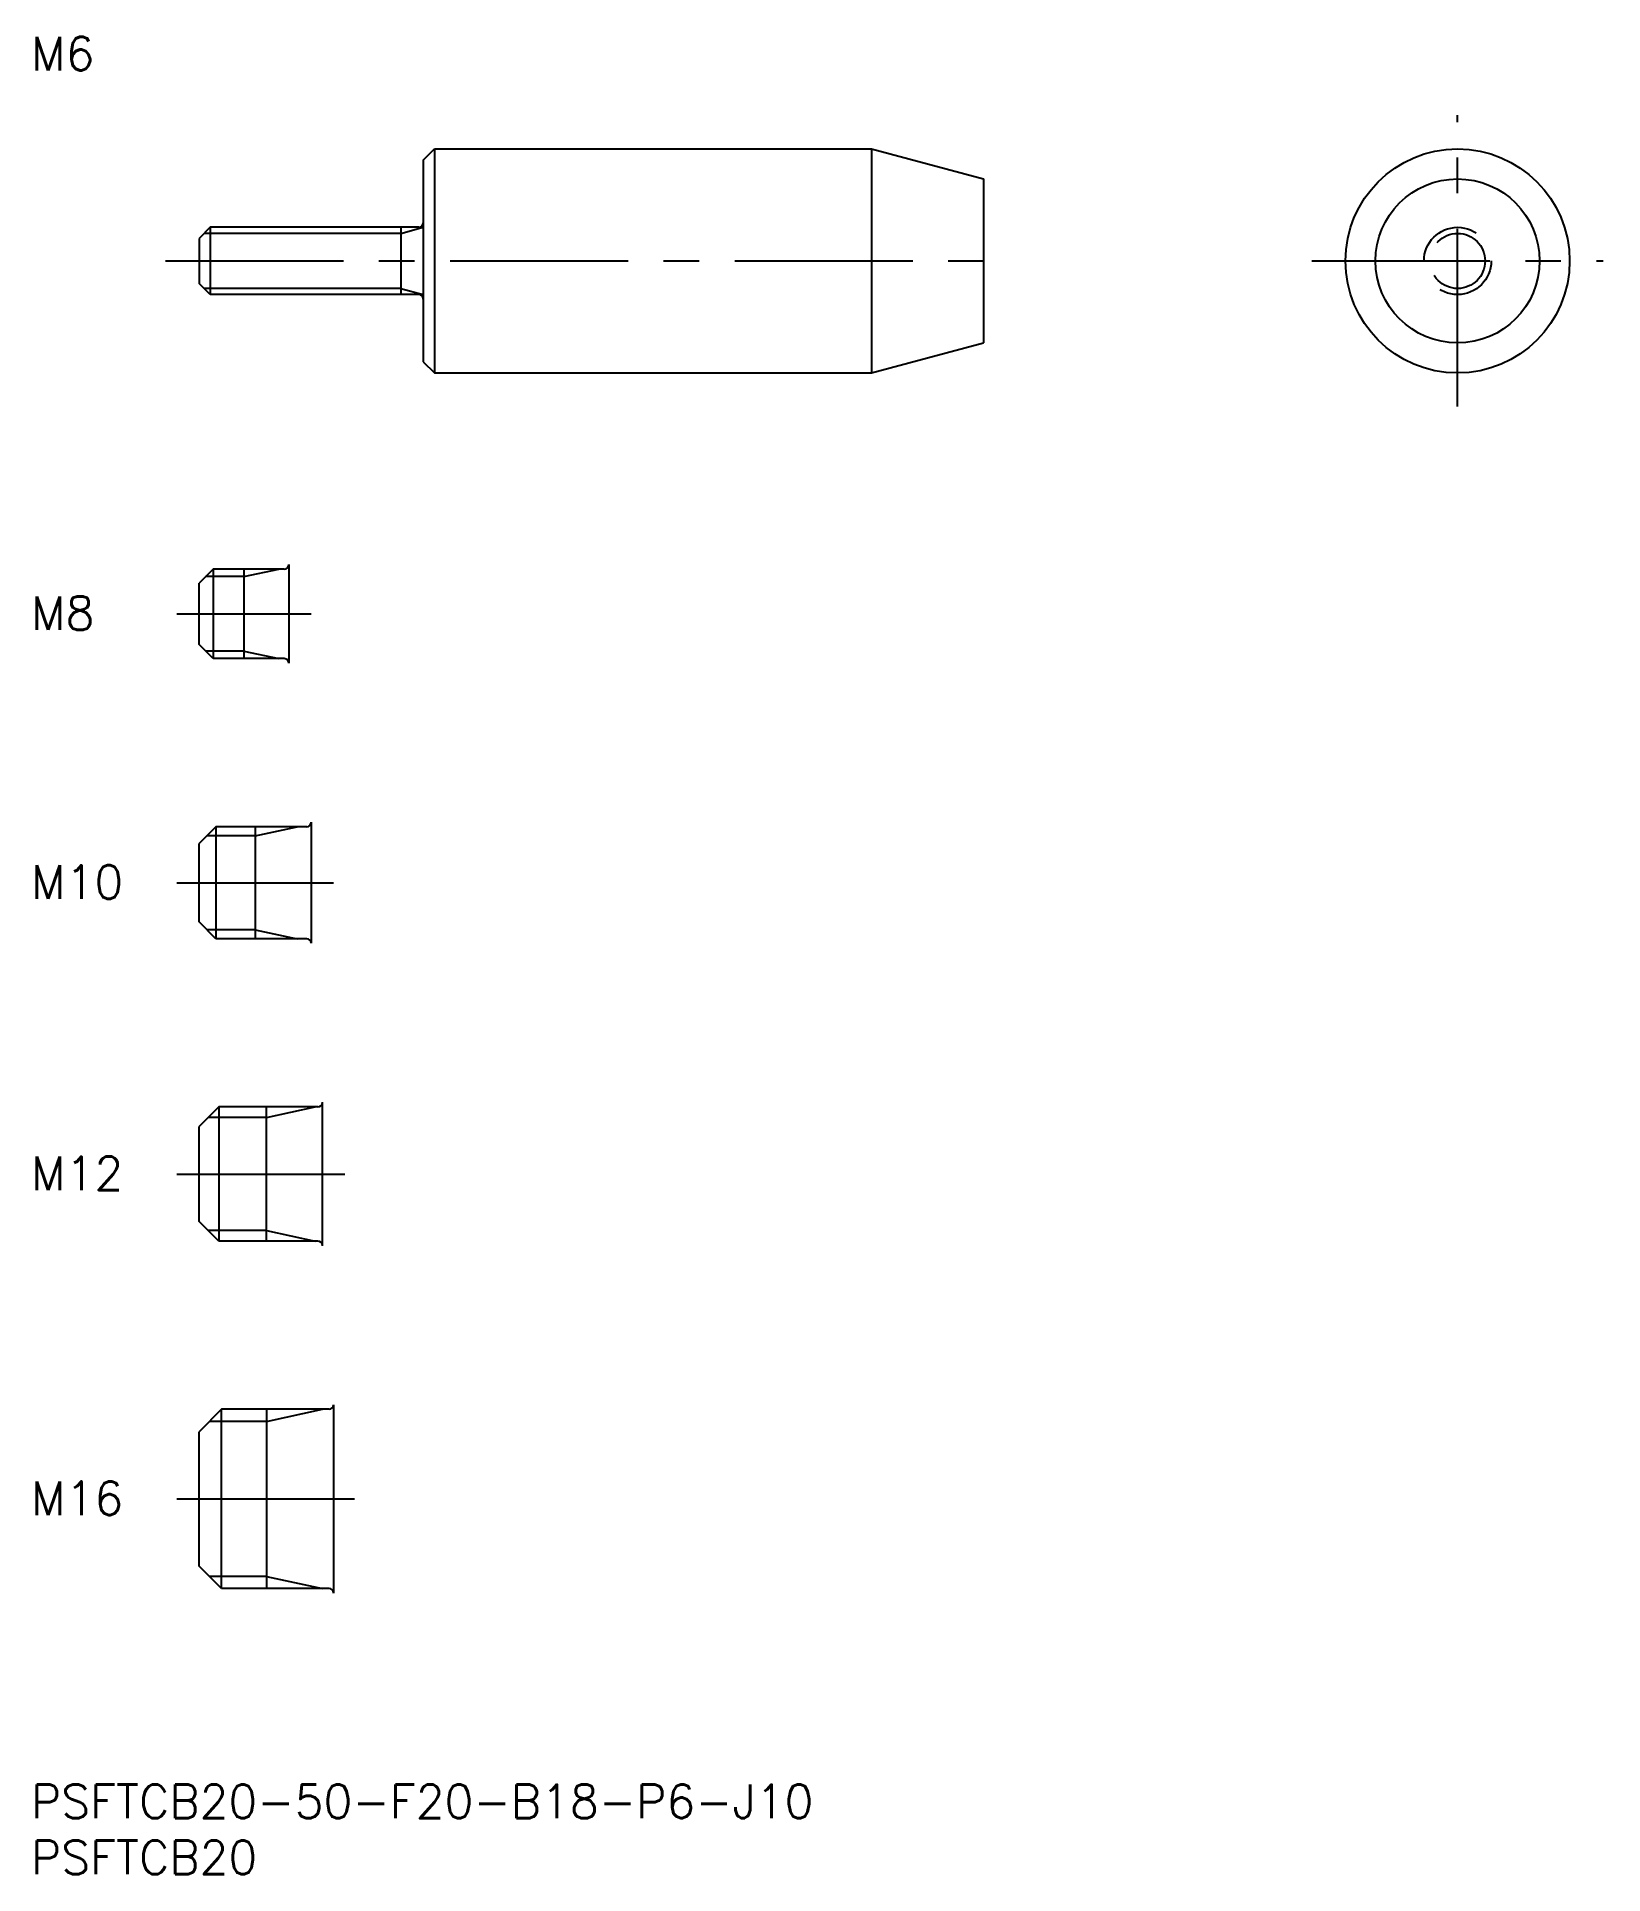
# Model space of a CAD drawing. Extents: x 1 to 140, y -8 to 156.
import ezdxf

# ---------------------------------------------------------------- set-up
doc = ezdxf.new("R2010")
doc.units = 0
doc.header["$LTSCALE"] = 0.5
doc.linetypes.add('CENTER', pattern=[50.8, 31.75, -6.35, 6.35, -6.35])
doc.linetypes.add('DASHED', pattern=[19.05, 12.7, -6.35])
for name, color, linetype in [('MSM_CENTER', 1, 'CENTER'), ('MSM_CONTINUOUS', 7, 'CONTINUOUS'), ('MSM_DASHED', 4, 'DASHED'), ('MSM_NARROW', 5, 'CONTINUOUS'), ('MSM_PART_NUMBER', 7, 'CONTINUOUS')]:
    doc.layers.add(name, color=color, linetype=linetype)
doc.styles.get("Standard").update_dxf_attribs({"font": 'txt.shx', "height": 1, "bigfont": 'bigfont.shx'})

# ---------------------------------------------------------------- blocks, each defined once
blk = doc.blocks.new('*U12')
at = {"layer": 'MSM_PART_NUMBER'}
blk.add_text('PSFTCB20-50-F20-B18-P6-J10', height=3, dxfattribs=at).set_placement((0, -3))
blk = doc.blocks.new('*U13')
at = {"layer": 'MSM_PART_NUMBER'}
blk.add_text('PSFTCB20', height=3, dxfattribs=at).set_placement((0, -8))
blk = doc.blocks.new('*U14')
at = {"layer": 'MSM_PART_NUMBER'}
blk.add_text('M16', height=3, dxfattribs=at).set_placement((0, 24.06))
blk = doc.blocks.new('*U15')
at = {"layer": 'MSM_PART_NUMBER'}
blk.add_text('M12', height=3, dxfattribs=at).set_placement((0, 53.06))
blk = doc.blocks.new('*U16')
at = {"layer": 'MSM_PART_NUMBER'}
blk.add_text('M10', height=3, dxfattribs=at).set_placement((0, 79.06))
blk = doc.blocks.new('*U17')
at = {"layer": 'MSM_PART_NUMBER'}
blk.add_text('M8', height=3, dxfattribs=at).set_placement((0, 103.06))
blk = doc.blocks.new('*U18')
at = {"layer": 'MSM_PART_NUMBER'}
blk.add_text('M6', height=3, dxfattribs=at).set_placement((0, 153.01))

msp = doc.modelspace()

# ---------------------------------------------------------------- linework, layer by layer
at = {"layer": 'MSM_CENTER'}
for p, q in [((127.29, 123), (127.29, 149)), ((12, 136), (88, 136)), ((114.29, 136), (140.29, 136)), ((13, 104.5), (25, 104.5)), ((13, 80.5), (27, 80.5)), ((13, 54.5), (28, 54.5)), ((13, 25.5), (29, 25.5))]:
    msp.add_line(p, q, dxfattribs=at)
at = {"layer": 'MSM_CONTINUOUS'}
for p, q in [((35, 145), (36, 146)), ((36, 146), (75, 146)), ((36, 146), (36, 126)), ((75, 146), (75, 126)), ((75, 146), (85, 143.32)), ((35, 145), (35, 127)), ((85, 143.32), (85, 128.68)), ((16, 139), (15, 138)), ((15, 138), (15, 134)), ((34.6, 139), (16, 139)), ((16, 139), (16, 133)), ((33, 139), (33, 133)), ((16, 133), (15, 134)), ((34.6, 133), (16, 133)), ((75, 126), (85, 128.68)), ((35, 127), (36, 126)), ((36, 126), (75, 126)), ((16.25, 108.5), (15, 107.25)), ((22.6, 108.5), (16.25, 108.5)), ((16.25, 108.5), (16.25, 100.5)), ((19, 108.5), (19, 100.5)), ((23, 108.9), (23, 100.1)), ((15, 101.75), (15, 107.25)), ((16.25, 100.5), (15, 101.75)), ((22.6, 100.5), (16.25, 100.5)), ((16.5, 85.5), (15, 84)), ((24.6, 85.5), (16.5, 85.5)), ((16.5, 85.5), (16.5, 75.5)), ((20, 85.5), (20, 75.5)), ((25, 85.9), (25, 75.1)), ((15, 77), (15, 84)), ((16.5, 75.5), (15, 77)), ((24.6, 75.5), (16.5, 75.5)), ((26, 48.1), (26, 60.9)), ((16.75, 60.5), (15, 58.75)), ((25.6, 60.5), (16.75, 60.5)), ((16.75, 60.5), (16.75, 48.5)), ((21, 48.5), (21, 60.5)), ((15, 50.25), (15, 58.75)), ((16.75, 48.5), (15, 50.25)), ((25.6, 48.5), (16.75, 48.5)), ((17, 33.5), (15, 31.5)), ((26.6, 33.5), (17, 33.5)), ((17, 17.5), (17, 33.5)), ((21, 33.5), (21, 17.5)), ((27, 33.9), (27, 17.1)), ((15, 19.5), (15, 31.5)), ((17, 17.5), (15, 19.5)), ((26.6, 17.5), (17, 17.5))]:
    msp.add_line(p, q, dxfattribs=at)
for radius in [10, 7.32]:
    msp.add_circle((127.29, 136), radius, dxfattribs=at)
for centre, start, end in [((34.6, 139.4), 270, 0), ((34.6, 132.6), 0, 90), ((22.6, 108.9), 270, 0), ((22.6, 100.1), 0, 90), ((24.6, 85.9), 270, 0), ((24.6, 75.1), 0, 90), ((25.6, 60.9), 270, 0), ((25.6, 48.1), 0, 90), ((26.6, 33.9), 270, 0), ((26.6, 17.1), 0, 90)]:
    msp.add_arc(centre, 0.4, start, end, dxfattribs=at)
at = {"layer": 'MSM_DASHED'}
for radius in [3, 2.46]:
    msp.add_circle((127.29, 136), radius, dxfattribs=at)
at = {"layer": 'MSM_NARROW'}
for p, q in [((33, 138.46), (15.46, 138.46)), ((33, 138.46), (35, 139)), ((33, 133.54), (15.46, 133.54)), ((33, 133.54), (35, 133)), ((19, 107.82), (22.12, 108.5)), ((19, 107.82), (15.57, 107.82)), ((19, 101.18), (15.57, 101.18)), ((19, 101.18), (22.12, 100.5)), ((20, 84.69), (23.75, 85.5)), ((20, 84.69), (15.69, 84.69)), ((20, 76.31), (15.69, 76.31)), ((20, 76.31), (23.75, 75.5)), ((21, 59.55), (15.8, 59.55)), ((21, 59.55), (25.37, 60.5)), ((21, 49.45), (15.8, 49.45)), ((21, 49.45), (25.37, 48.5)), ((21, 32.42), (26, 33.5)), ((21, 32.42), (15.92, 32.42)), ((21, 18.58), (15.92, 18.58)), ((21, 18.58), (26, 17.5))]:
    msp.add_line(p, q, dxfattribs=at)

# ---------------------------------------------------------------- block references
at = {"layer": 'MSM_CONTINUOUS'}
for name in ['*U18', '*U17', '*U16', '*U15', '*U14', '*U12', '*U13']:
    msp.add_blockref(name, (0, 0), dxfattribs=at)

doc.saveas('drawing.dxf')
